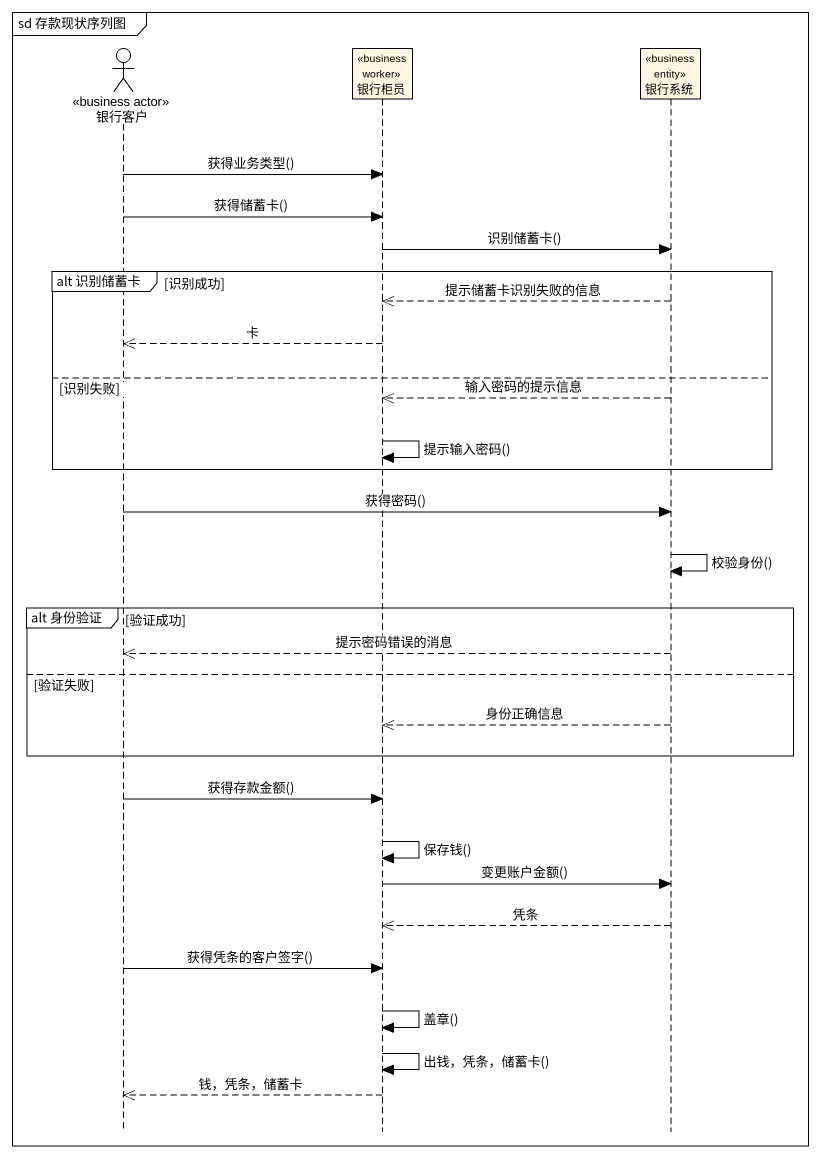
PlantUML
@startuml
mainframe sd 存款现状序列图
hide footbox
actor 银行客户 <<business actor>>
participant 银行柜员 <<business worker>>
participant 银行系统 <<business entity>>

银行客户 -> 银行柜员 : 获得业务类型()
银行客户 -> 银行柜员 : 获得储蓄卡()
银行柜员 -> 银行系统 : 识别储蓄卡()
group alt 识别储蓄卡 [识别成功]
  银行系统 -->> 银行柜员 : 提示储蓄卡识别失败的信息
  银行柜员 -->> 银行客户 : 卡
else 识别失败
  银行系统 -->> 银行柜员 : 输入密码的提示信息
  银行柜员 -> 银行柜员 : 提示输入密码()
end
银行客户 -> 银行系统 : 获得密码()
银行系统 -> 银行系统 : 校验身份()
group alt 身份验证 [验证成功]
  银行系统 -->> 银行客户 : 提示密码错误的消息
else 验证失败
  银行系统 -->> 银行柜员 : 身份正确信息
end
银行客户 -> 银行柜员 : 获得存款金额()
银行柜员 -> 银行柜员 : 保存钱()
银行柜员 -> 银行系统 : 变更账户金额()
银行系统 -->> 银行柜员 : 凭条
银行客户 -> 银行柜员 : 获得凭条的客户签字()
银行柜员 -> 银行柜员 : 盖章()
银行柜员 -> 银行柜员 : 出钱，凭条，储蓄卡()
银行柜员 -->> 银行客户 : 钱，凭条，储蓄卡
@enduml
